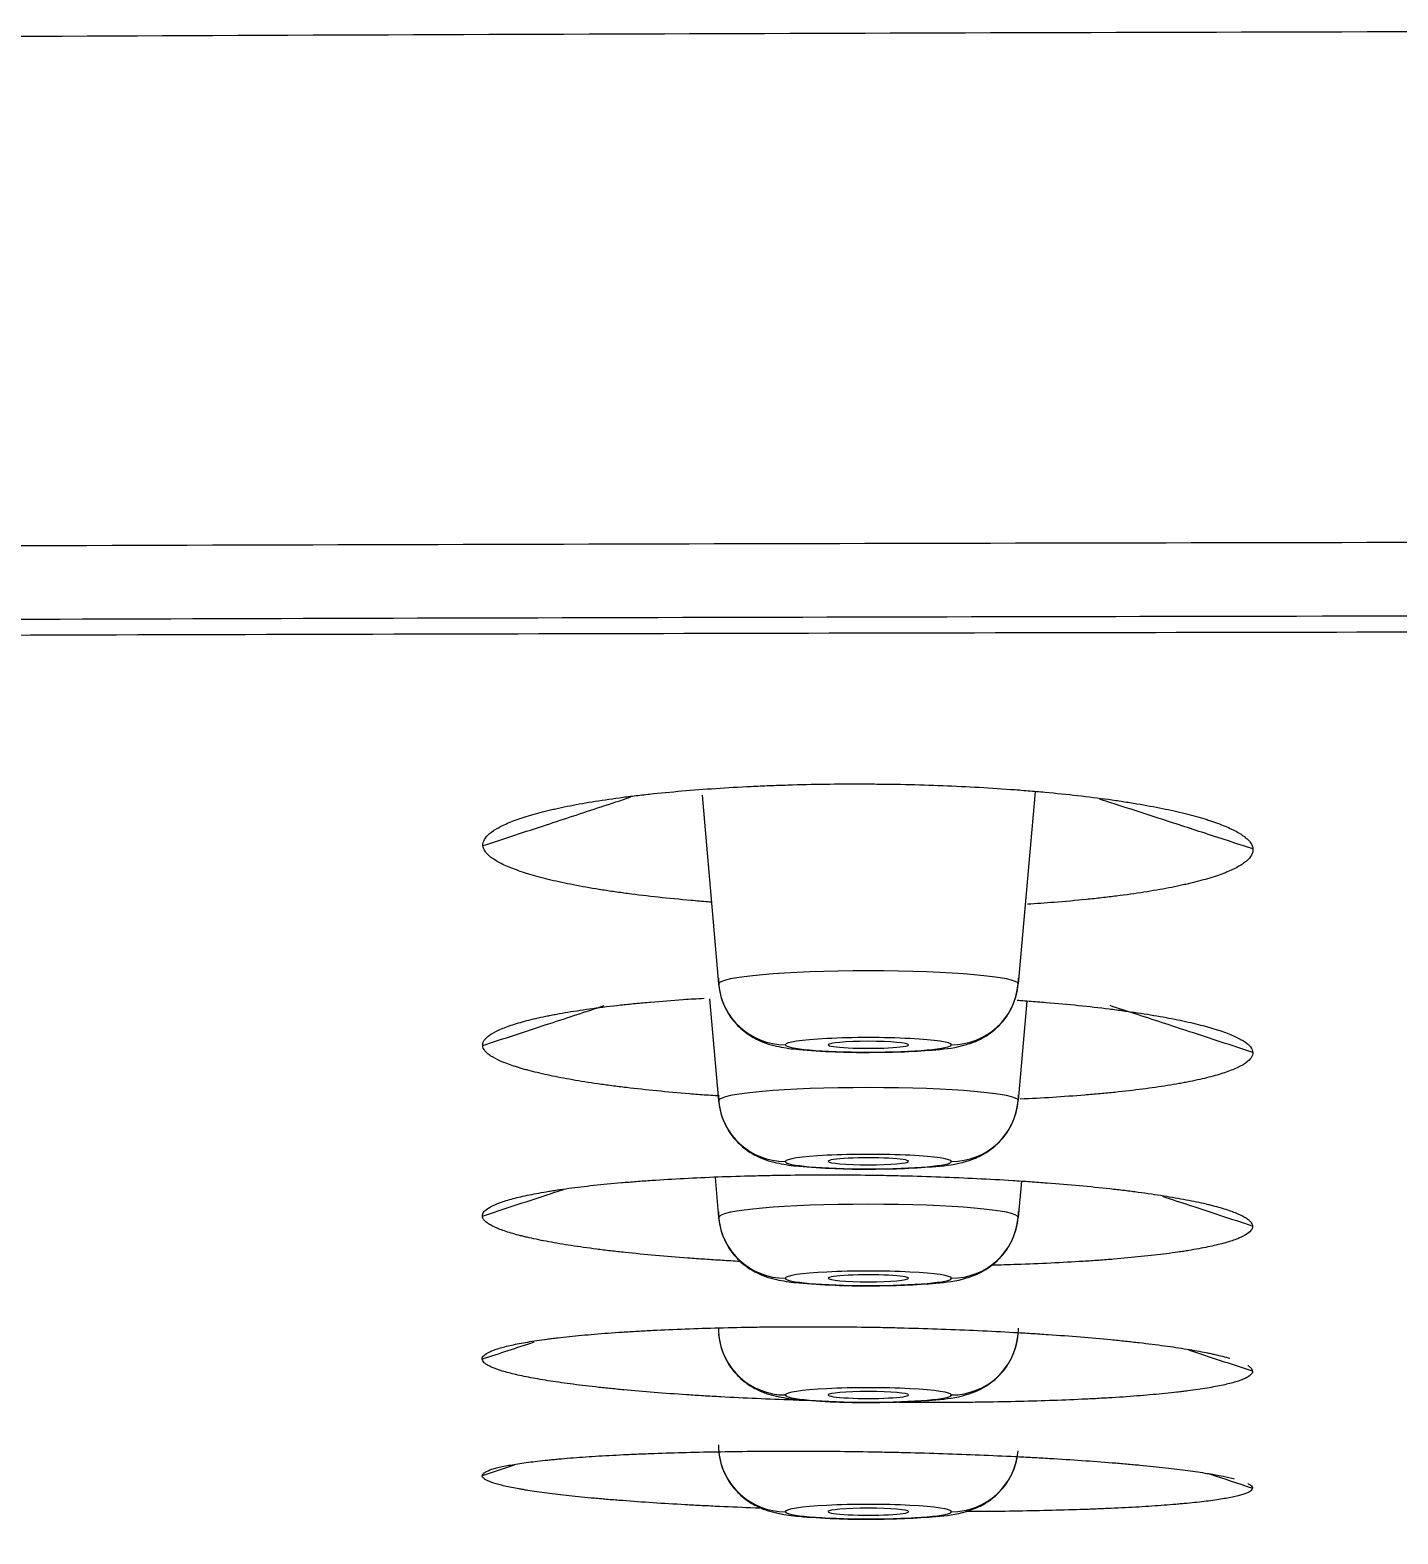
# Model space of a CAD drawing. Header units: millimetres. Extents: x 2433 to 4809, y -10272 to -6912.
# Drawn here: x 3142.27 to 3162.69, y -8021.01 to -7998.55 of the extents above; entities that cross this region are included whole.
import ezdxf

# ---------------------------------------------------------------- set-up
doc = ezdxf.new("R2010")
doc.units = ezdxf.units.MM
doc.layers.add('DIM', color=3, linetype='Continuous', lineweight=13)
doc.styles.add('ARIAL', font='arial.ttf')
doc.dimstyles.get("Standard").update_dxf_attribs({"dimtxt": 15, "dimasz": 15, "dimexe": 0.18, "dimexo": 0.0625, "dimgap": 4, "dimtad": 0, "dimtih": 1, "dimtoh": 1, "dimdec": 1, "dimdsep": 46, "dimtxsty": 'ARIAL', "dimcen": 0, "dimclrd": 3, "dimclre": 3, "dimclrt": 3, "dimadec": 0, "dimazin": 0, "dimtfac": 1, "dimtdec": 1, "dimtofl": 0, "dimtmove": 0, "dimatfit": 3, "dimfxl": 1, "dimtolj": 1, "dimtzin": 0, "dimarcsym": 0})

# ---------------------------------------------------------------- blocks, each defined once
blk = doc.blocks.new('*D39')
at = {"layer": 'Defpoints', "color": 0, "transparency": 16777216}
for p in [(3049.874, -8014.142), (3319.8, -8014.414), (3319.8, -8083.189)]:
    blk.add_point(p, dxfattribs=at)
at = {"layer": 'DIM', "color": 3, "lineweight": -2, "transparency": 16777216}
for p, q in [((3049.874, -8014.204), (3049.874, -8083.369)), ((3319.8, -8014.476), (3319.8, -8083.369)), ((3067.874, -8083.189), (3233.417, -8083.189)), ((3301.8, -8083.189), (3283.432, -8083.189))]:
    blk.add_line(p, q, dxfattribs=at)
at = {"layer": 'DIM', "color": 3, "transparency": 16777216}
for points in [[(3067.874, -8080.189), (3067.874, -8086.189), (3049.874, -8083.189)], [(3301.8, -8080.189), (3301.8, -8086.189), (3319.8, -8083.189)]]:
    blk.add_solid(points, dxfattribs=at)
at = {"layer": 'DIM', "color": 3, "transparency": 16777216, "insert": (3258.425, -8083.189), "char_height": 18, "attachment_point": 5, "style": 'ARIAL'}
blk.add_mtext('\\A1;270', dxfattribs=at)

msp = doc.modelspace()

# ---------------------------------------------------------------- linework, layer by layer
at = {"linetype": 'Continuous', "lineweight": 18}
for p, q in [((3152.303, -8009.975), (3152.551, -8012.797)), ((3157.276, -8009.927), (3157.024, -8012.797)), ((3152.417, -8013.017), (3152.551, -8014.54)), ((3157.154, -8013.053), (3157.024, -8014.54)), ((3152.499, -8015.689), (3152.551, -8016.283)), ((3157.071, -8015.741), (3157.024, -8016.283))]:
    msp.add_line(p, q, dxfattribs=at)
at = {"linetype": 'Continuous', "lineweight": 13}
for centre, major_axis, ratio, start_param, end_param in [((3154.787, -8012.797), (-2.236, 0), 0.087156, 3.141593, 6.283185), ((3153.547, -8012.71), (1, 0), 0.996195, 3.228859, 4.712389), ((3156.028, -8012.71), (-1, 0), 0.996195, 1.570796, 3.054326), ((3154.787, -8013.706), (1.24, 0), 0.087156, 0, 3.141593), ((3154.787, -8013.706), (1.24, 0), 0.087156, 3.141593, 6.283185), ((3154.787, -8014.54), (-2.236, 0), 0.087156, 3.141593, 6.283185), ((3153.547, -8014.453), (1, 0), 0.996195, 3.228859, 4.712389), ((3156.028, -8014.453), (-1, 0), 0.996195, 1.570796, 3.054326), ((3154.787, -8015.45), (1.24, 0), 0.087156, 0, 3.141593), ((3154.787, -8015.45), (1.24, 0), 0.087156, 3.141593, 6.283185), ((3154.787, -8016.283), (-2.236, 0), 0.087156, 3.141593, 6.283185), ((3153.547, -8016.196), (1, 0), 0.996195, 3.228859, 4.712389), ((3156.028, -8016.196), (-1, 0), 0.996195, 1.570796, 3.054326), ((3154.787, -8017.193), (1.24, 0), 0.087156, 0, 3.141593), ((3154.787, -8017.193), (1.24, 0), 0.087156, 3.141593, 6.283185), ((3153.547, -8017.94), (1, 0), 0.996195, 3.228859, 4.712389), ((3156.028, -8017.94), (-1, 0), 0.996195, 1.570796, 3.054326), ((3154.787, -8018.936), (1.24, 0), 0.087156, 0, 3.141593), ((3154.787, -8018.936), (1.24, 0), 0.087156, 3.141593, 6.283185), ((3153.547, -8019.683), (1, 0), 0.996195, 3.228859, 4.712389), ((3156.028, -8019.683), (-1, 0), 0.996195, 1.570796, 3.054326), ((3154.787, -8020.679), (1.24, 0), 0.087156, 0, 3.141593), ((3154.787, -8020.679), (1.24, 0), 0.087156, 3.141593, 6.283185)]:
    msp.add_ellipse(centre, major_axis=major_axis, ratio=ratio, start_param=start_param, end_param=end_param, dxfattribs=at)
at = {"linetype": 'Continuous', "lineweight": 18}
for centre, major_axis, start_param, end_param in [((3154.787, -8013.706), (-0.6, 0), 3.141593, 6.283185), ((3154.787, -8013.706), (-0.6, 0), 0, 3.141593), ((3154.787, -8015.446), (0.6, 0), 0, 3.141593), ((3154.787, -8015.446), (0.6, 0), 3.141593, 6.283185), ((3154.787, -8017.193), (0.6, 0), 0, 3.141593), ((3154.787, -8017.193), (0.6, 0), 3.141593, 6.283185), ((3154.787, -8018.936), (-0.6, 0), 3.141593, 6.283185), ((3154.787, -8018.936), (-0.6, 0), 0, 3.141593), ((3154.787, -8020.679), (-0.6, 0), 3.141593, 6.283185), ((3154.787, -8020.679), (-0.6, 0), 0, 3.141593)]:
    msp.add_ellipse(centre, major_axis=major_axis, ratio=0.087156, start_param=start_param, end_param=end_param, dxfattribs=at)
at = {"linetype": 'Continuous', "lineweight": 13}
for points, knots in [([(3280.579, -7999.008), (3279.583, -7998.993), (3278.587, -7998.984), (3276.593, -7998.966), (3275.597, -7998.957), (3272.607, -7998.93), (3270.613, -7998.912), (3264.63, -7998.862), (3260.64, -7998.831), (3248.666, -7998.746), (3240.679, -7998.698), (3224.7, -7998.623), (3216.707, -7998.595), (3200.716, -7998.558), (3192.717, -7998.549), (3176.724, -7998.55), (3168.729, -7998.561), (3152.74, -7998.601), (3144.745, -7998.631), (3128.766, -7998.71), (3120.781, -7998.759), (3108.812, -7998.847), (3104.823, -7998.879), (3098.843, -7998.93), (3096.849, -7998.947), (3093.86, -7998.975), (3092.863, -7998.984), (3090.871, -7999.003), (3089.874, -7999.012), (3088.878, -7999.027)], [0, 0, 0, 0, 0.015625, 0.015625, 0.03125, 0.03125, 0.0625, 0.0625, 0.125, 0.125, 0.25, 0.25, 0.375, 0.375, 0.5, 0.5, 0.625, 0.625, 0.75, 0.75, 0.875, 0.875, 0.9375, 0.9375, 0.96875, 0.96875, 0.984375, 0.984375, 1, 1, 1, 1]), ([(3088.856, -8006.517), (3090.849, -8006.505), (3092.842, -8006.49), (3096.829, -8006.464), (3098.823, -8006.452), (3104.806, -8006.415), (3108.796, -8006.392), (3120.771, -8006.33), (3128.759, -8006.295), (3144.741, -8006.238), (3152.735, -8006.217), (3168.729, -8006.188), (3176.729, -8006.181), (3192.726, -8006.179), (3200.723, -8006.185), (3216.716, -8006.211), (3224.713, -8006.23), (3240.698, -8006.283), (3248.686, -8006.317), (3260.659, -8006.377), (3264.65, -8006.399), (3270.633, -8006.434), (3272.627, -8006.446), (3276.614, -8006.472), (3278.608, -8006.486), (3280.601, -8006.498)], [0, 0, 0, 0, 0.03125, 0.03125, 0.0625, 0.0625, 0.125, 0.125, 0.25, 0.25, 0.375, 0.375, 0.5, 0.5, 0.625, 0.625, 0.75, 0.75, 0.875, 0.875, 0.9375, 0.9375, 0.96875, 0.96875, 1, 1, 1, 1]), ([(3280.526, -8007.606), (3280.519, -8007.606), (3280.499, -8007.605), (3280.457, -8007.605), (3280.395, -8007.605), (3280.312, -8007.604), (3280.209, -8007.603), (3280.085, -8007.602), (3279.941, -8007.601), (3279.776, -8007.6), (3279.59, -8007.599), (3279.384, -8007.598), (3279.157, -8007.596), (3278.909, -8007.594), (3278.641, -8007.593), (3278.353, -8007.591), (3278.044, -8007.589), (3277.714, -8007.587), (3277.364, -8007.584), (3276.993, -8007.582), (3276.601, -8007.579), (3276.189, -8007.577), (3275.756, -8007.574), (3275.303, -8007.571), (3274.829, -8007.568), (3274.335, -8007.565), (3273.82, -8007.561), (3273.284, -8007.558), (3272.727, -8007.555), (3272.151, -8007.551), (3271.553, -8007.547), (3270.935, -8007.543), (3270.296, -8007.54), (3269.637, -8007.536), (3268.957, -8007.531), (3268.256, -8007.527), (3267.535, -8007.523), (3266.793, -8007.519), (3266.03, -8007.514), (3265.247, -8007.51), (3264.443, -8007.505), (3263.619, -8007.501), (3262.774, -8007.496), (3261.908, -8007.491), (3261.022, -8007.486), (3260.115, -8007.481), (3259.187, -8007.476), (3258.239, -8007.471), (3257.27, -8007.466), (3256.28, -8007.461), (3255.27, -8007.456), (3254.239, -8007.451), (3252.039, -8007.44), (3248.746, -8007.425), (3244.434, -8007.406), (3240.329, -8007.389), (3236.431, -8007.375), (3230.323, -8007.353), (3221.659, -8007.327), (3210.09, -8007.302), (3197.687, -8007.286), (3184.666, -8007.281), (3171.625, -8007.289), (3159.16, -8007.308), (3147.654, -8007.335), (3139.153, -8007.362), (3133.041, -8007.385), (3128.698, -8007.402), (3123.462, -8007.425), (3119.206, -8007.445), (3116.239, -8007.46), (3114.87, -8007.467), (3113.536, -8007.474), (3112.237, -8007.481), (3110.973, -8007.488), (3109.745, -8007.494), (3108.552, -8007.501), (3107.394, -8007.507), (3106.272, -8007.514), (3105.185, -8007.52), (3104.133, -8007.526), (3103.117, -8007.533), (3102.135, -8007.538), (3101.189, -8007.544), (3100.278, -8007.55), (3099.403, -8007.555), (3098.562, -8007.561), (3097.757, -8007.566), (3096.987, -8007.571), (3096.252, -8007.575), (3095.553, -8007.58), (3094.888, -8007.584), (3094.259, -8007.588), (3093.665, -8007.592), (3093.106, -8007.596), (3092.583, -8007.6), (3092.094, -8007.603), (3091.641, -8007.606), (3091.223, -8007.609), (3090.84, -8007.611), (3090.492, -8007.614), (3090.179, -8007.616), (3089.902, -8007.618), (3089.66, -8007.62), (3089.453, -8007.621), (3089.281, -8007.622), (3089.144, -8007.623), (3089.042, -8007.624), (3088.976, -8007.625), (3088.943, -8007.625), (3088.933, -8007.625)], [0, 0, 0, 0, 0.00011, 0.000328, 0.000653, 0.001086, 0.001627, 0.002275, 0.003031, 0.003894, 0.004865, 0.005944, 0.007131, 0.008425, 0.009827, 0.011336, 0.012953, 0.014678, 0.01651, 0.01845, 0.020497, 0.022652, 0.024915, 0.027286, 0.029764, 0.03235, 0.035043, 0.037844, 0.040753, 0.043769, 0.046893, 0.050125, 0.053464, 0.056911, 0.060465, 0.064127, 0.067897, 0.071775, 0.07576, 0.079853, 0.084053, 0.088361, 0.092777, 0.0973, 0.101931, 0.10667, 0.111516, 0.11647, 0.121531, 0.126701, 0.131977, 0.137362, 0.142854, 0.166443, 0.188951, 0.210378, 0.230724, 0.249989, 0.305985, 0.366316, 0.430982, 0.499982, 0.569953, 0.634944, 0.694953, 0.74998, 0.767983, 0.79065, 0.817983, 0.849981, 0.857318, 0.86447, 0.871439, 0.878224, 0.884825, 0.891243, 0.897476, 0.903525, 0.909391, 0.915072, 0.92057, 0.925883, 0.931013, 0.935959, 0.940721, 0.945299, 0.949693, 0.953903, 0.957929, 0.961772, 0.96543, 0.968905, 0.972196, 0.975302, 0.978225, 0.980964, 0.983519, 0.98589, 0.988078, 0.990081, 0.9919, 0.993536, 0.994988, 0.996256, 0.997339, 0.998239, 0.998955, 0.999487, 0.999836, 1, 1, 1, 1]), ([(3149.032, -8010.731), (3149.348, -8010.627), (3149.935, -8010.434), (3150.672, -8010.191), (3151.092, -8010.053), (3151.241, -8010.004)], [0, 0, 0, 0, 0.428464, 0.798076, 1, 1, 1, 1]), ([(3160.53, -8010.78), (3160.275, -8010.697), (3159.794, -8010.54), (3159.113, -8010.319), (3158.603, -8010.153), (3158.321, -8010.061), (3158.238, -8010.034)], [0, 0, 0, 0, 0.333336, 0.630588, 0.891754, 1, 1, 1, 1]), ([(3149.028, -8013.716), (3149.344, -8013.612), (3149.934, -8013.419), (3150.538, -8013.22), (3150.826, -8013.126), (3150.84, -8013.121)], [0, 0, 0, 0, 0.523981, 0.975374, 1, 1, 1, 1]), ([(3160.527, -8013.819), (3160.213, -8013.716), (3159.627, -8013.524), (3158.917, -8013.291), (3158.522, -8013.162), (3158.397, -8013.121)], [0, 0, 0, 0, 0.442766, 0.824247, 1, 1, 1, 1]), ([(3149.023, -8016.264), (3149.341, -8016.16), (3149.745, -8016.027), (3150.149, -8015.894), (3150.236, -8015.865)], [0, 0, 0, 0, 0.785334, 1, 1, 1, 1]), ([(3160.524, -8016.415), (3160.21, -8016.311), (3159.763, -8016.164), (3159.317, -8016.017), (3159.185, -8015.974)], [0, 0, 0, 0, 0.704902, 1, 1, 1, 1])]:
    msp.add_open_spline(points, degree=3, knots=knots, dxfattribs=at)
at = {"linetype": 'Continuous', "lineweight": 18}
for points, knots in [([(3089.038, -8007.828), (3089.043, -8007.828), (3089.057, -8007.828), (3089.081, -8007.828), (3089.111, -8007.827), (3089.148, -8007.827), (3089.191, -8007.827), (3089.24, -8007.827), (3089.297, -8007.826), (3089.359, -8007.826), (3089.428, -8007.825), (3089.504, -8007.825), (3089.586, -8007.824), (3089.675, -8007.823), (3089.77, -8007.823), (3089.872, -8007.822), (3089.98, -8007.821), (3090.095, -8007.821), (3090.216, -8007.82), (3090.344, -8007.819), (3090.478, -8007.818), (3090.619, -8007.817), (3090.767, -8007.816), (3090.921, -8007.816), (3091.081, -8007.815), (3091.248, -8007.814), (3091.422, -8007.813), (3091.601, -8007.812), (3091.788, -8007.81), (3091.981, -8007.809), (3092.18, -8007.808), (3092.386, -8007.807), (3092.599, -8007.806), (3092.818, -8007.804), (3093.043, -8007.803), (3093.275, -8007.802), (3093.514, -8007.8), (3093.759, -8007.799), (3094.011, -8007.797), (3094.269, -8007.796), (3094.533, -8007.794), (3094.804, -8007.793), (3095.082, -8007.791), (3095.366, -8007.789), (3095.657, -8007.788), (3095.954, -8007.786), (3096.258, -8007.784), (3096.568, -8007.782), (3096.885, -8007.78), (3097.208, -8007.779), (3097.538, -8007.777), (3097.874, -8007.775), (3098.217, -8007.773), (3098.566, -8007.771), (3098.922, -8007.769), (3099.284, -8007.767), (3099.653, -8007.765), (3100.028, -8007.763), (3100.41, -8007.761), (3100.799, -8007.758), (3101.193, -8007.756), (3101.595, -8007.754), (3102.003, -8007.752), (3102.417, -8007.75), (3102.838, -8007.747), (3103.266, -8007.745), (3103.7, -8007.743), (3104.141, -8007.74), (3104.588, -8007.738), (3105.041, -8007.735), (3105.501, -8007.733), (3105.968, -8007.731), (3106.441, -8007.728), (3106.921, -8007.726), (3107.407, -8007.723), (3107.9, -8007.721), (3108.399, -8007.718), (3108.905, -8007.716), (3109.418, -8007.713), (3109.936, -8007.71), (3110.462, -8007.708), (3110.994, -8007.705), (3111.532, -8007.703), (3112.077, -8007.7), (3112.629, -8007.697), (3113.187, -8007.695), (3113.752, -8007.692), (3114.323, -8007.689), (3114.9, -8007.686), (3115.485, -8007.684), (3116.075, -8007.681), (3116.673, -8007.678), (3117.277, -8007.676), (3117.887, -8007.673), (3118.504, -8007.67), (3119.127, -8007.667), (3119.757, -8007.665), (3120.394, -8007.662), (3121.037, -8007.659), (3121.686, -8007.656), (3122.342, -8007.654), (3123.005, -8007.651), (3123.674, -8007.648), (3124.35, -8007.645), (3125.032, -8007.643), (3125.721, -8007.64), (3126.416, -8007.637), (3127.118, -8007.634), (3127.827, -8007.632), (3128.542, -8007.629), (3129.263, -8007.626), (3129.991, -8007.624), (3130.726, -8007.621), (3131.467, -8007.618), (3132.215, -8007.616), (3132.969, -8007.613), (3133.73, -8007.61), (3134.497, -8007.608), (3135.271, -8007.605), (3136.052, -8007.603), (3139.988, -8007.59), (3146.968, -8007.57), (3156.879, -8007.548), (3166.457, -8007.532), (3175.702, -8007.523), (3185.547, -8007.519), (3196.237, -8007.522), (3208.013, -8007.534), (3220.183, -8007.556), (3231.714, -8007.586), (3242.281, -8007.622), (3250.541, -8007.654), (3257.458, -8007.685), (3262.741, -8007.711), (3266.978, -8007.733), (3270.131, -8007.75), (3272.688, -8007.764), (3274.694, -8007.776), (3276.127, -8007.784), (3276.986, -8007.789), (3277.711, -8007.794), (3278.269, -8007.797), (3278.626, -8007.799), (3278.884, -8007.801), (3279.043, -8007.802), (3279.137, -8007.802), (3279.2, -8007.803), (3279.265, -8007.803), (3279.329, -8007.803), (3279.392, -8007.804), (3279.454, -8007.804), (3279.516, -8007.804), (3279.578, -8007.805), (3279.639, -8007.805), (3279.699, -8007.805), (3279.758, -8007.806), (3279.817, -8007.806), (3279.876, -8007.806), (3279.933, -8007.806), (3279.99, -8007.807), (3280.047, -8007.807), (3280.102, -8007.807), (3280.158, -8007.807), (3280.212, -8007.808), (3280.266, -8007.808), (3280.319, -8007.808), (3280.372, -8007.808), (3280.407, -8007.809), (3280.424, -8007.809)], [0, 0, 0, 0, 0.00009, 0.000214, 0.000373, 0.000565, 0.000792, 0.001052, 0.001347, 0.001676, 0.002038, 0.002435, 0.002866, 0.003331, 0.003831, 0.004364, 0.004931, 0.005533, 0.006168, 0.006838, 0.007542, 0.008279, 0.009051, 0.009857, 0.010697, 0.011572, 0.01248, 0.013422, 0.014398, 0.015409, 0.016453, 0.017532, 0.018645, 0.019791, 0.020972, 0.022187, 0.023436, 0.024719, 0.026036, 0.027387, 0.028773, 0.030192, 0.031646, 0.033133, 0.034655, 0.03621, 0.0378, 0.039424, 0.041082, 0.042774, 0.0445, 0.04626, 0.048054, 0.049882, 0.051745, 0.053641, 0.055572, 0.057536, 0.059535, 0.061568, 0.063634, 0.065735, 0.06787, 0.070039, 0.072242, 0.074479, 0.076751, 0.079056, 0.081395, 0.083769, 0.086176, 0.088618, 0.091093, 0.093603, 0.096147, 0.098725, 0.101337, 0.103983, 0.106663, 0.109377, 0.112125, 0.114907, 0.117724, 0.120574, 0.123459, 0.126377, 0.12933, 0.132317, 0.135337, 0.138392, 0.141481, 0.144604, 0.147761, 0.150952, 0.154177, 0.157437, 0.16073, 0.164057, 0.167419, 0.170814, 0.174244, 0.177708, 0.181205, 0.184737, 0.188303, 0.191903, 0.195537, 0.199205, 0.202907, 0.206644, 0.210414, 0.214218, 0.218057, 0.221929, 0.225836, 0.229776, 0.233751, 0.23776, 0.241803, 0.24588, 0.249991, 0.303491, 0.355239, 0.405237, 0.453486, 0.499984, 0.559382, 0.620846, 0.684379, 0.749981, 0.801489, 0.849982, 0.879494, 0.909989, 0.932861, 0.945993, 0.959494, 0.972996, 0.977496, 0.981997, 0.986498, 0.988888, 0.990758, 0.992108, 0.992938, 0.993249, 0.99359, 0.993928, 0.994262, 0.994594, 0.994922, 0.995247, 0.995568, 0.995886, 0.996201, 0.996513, 0.996822, 0.997127, 0.997429, 0.997728, 0.998023, 0.998315, 0.998604, 0.99889, 0.999172, 0.999451, 0.999727, 1, 1, 1, 1]), ([(3149.032, -8010.731), (3149.03, -8010.7), (3149.037, -8010.67), (3149.07, -8010.61), (3149.122, -8010.55), (3149.21, -8010.491), (3149.289, -8010.448), (3149.318, -8010.433), (3149.379, -8010.405), (3149.412, -8010.39), (3149.516, -8010.349), (3149.594, -8010.321), (3149.765, -8010.268), (3149.858, -8010.242), (3149.986, -8010.21), (3150.012, -8010.204), (3150.065, -8010.191), (3150.092, -8010.185), (3150.175, -8010.167), (3150.232, -8010.155), (3150.407, -8010.119), (3150.53, -8010.097), (3150.791, -8010.054), (3150.928, -8010.034), (3151.143, -8010.005), (3151.216, -8009.996), (3151.329, -8009.982), (3151.367, -8009.978), (3151.443, -8009.969), (3151.482, -8009.965), (3151.678, -8009.943), (3151.839, -8009.928), (3152.168, -8009.9), (3152.336, -8009.887), (3152.681, -8009.864), (3152.857, -8009.854), (3153.082, -8009.843), (3153.127, -8009.841), (3153.218, -8009.837), (3153.264, -8009.835), (3153.401, -8009.83), (3153.493, -8009.827), (3153.769, -8009.818), (3153.954, -8009.814), (3154.326, -8009.809), (3154.513, -8009.808), (3154.795, -8009.809), (3154.889, -8009.81), (3155.031, -8009.811), (3155.079, -8009.812), (3155.173, -8009.813), (3155.221, -8009.814), (3155.457, -8009.819), (3155.644, -8009.824), (3156.013, -8009.838), (3156.195, -8009.846), (3156.555, -8009.866), (3156.734, -8009.877), (3156.954, -8009.893), (3156.998, -8009.896), (3157.085, -8009.903), (3157.215, -8009.913), (3157.342, -8009.924), (3157.593, -8009.947), (3157.755, -8009.964), (3158.069, -8010), (3158.222, -8010.019), (3158.443, -8010.049), (3158.515, -8010.06), (3158.622, -8010.076), (3158.657, -8010.082), (3158.726, -8010.093), (3158.761, -8010.098), (3158.93, -8010.127), (3159.057, -8010.15), (3159.297, -8010.199), (3159.41, -8010.225), (3159.622, -8010.277), (3159.72, -8010.304), (3159.834, -8010.339), (3159.856, -8010.346), (3159.9, -8010.361), (3159.963, -8010.382), (3160.022, -8010.403), (3160.133, -8010.447), (3160.264, -8010.505), (3160.361, -8010.565), (3160.421, -8010.611), (3160.439, -8010.626), (3160.47, -8010.657), (3160.483, -8010.672), (3160.515, -8010.718), (3160.527, -8010.749), (3160.53, -8010.78)], [0, 0, 0, 0, 0.03125, 0.03125, 0.0625, 0.09375, 0.09375, 0.109375, 0.109375, 0.125, 0.125, 0.15625, 0.15625, 0.1875, 0.1875, 0.195312, 0.195312, 0.203125, 0.203125, 0.21875, 0.21875, 0.25, 0.25, 0.28125, 0.28125, 0.296875, 0.296875, 0.304687, 0.304687, 0.3125, 0.3125, 0.34375, 0.34375, 0.375, 0.375, 0.40625, 0.40625, 0.414062, 0.414062, 0.421875, 0.421875, 0.4375, 0.4375, 0.46875, 0.46875, 0.5, 0.5, 0.515625, 0.515625, 0.523438, 0.523438, 0.53125, 0.53125, 0.5625, 0.5625, 0.59375, 0.59375, 0.625, 0.625, 0.632813, 0.632813, 0.640625, 0.65625, 0.65625, 0.6875, 0.6875, 0.71875, 0.71875, 0.734375, 0.734375, 0.742188, 0.742188, 0.75, 0.75, 0.78125, 0.78125, 0.8125, 0.8125, 0.84375, 0.84375, 0.851563, 0.851563, 0.859375, 0.875, 0.875, 0.90625, 0.9375, 0.9375, 0.953125, 0.953125, 0.96875, 0.96875, 1, 1, 1, 1]), ([(3152.434, -8011.575), (3152.42, -8011.573), (3152.319, -8011.566), (3152.221, -8011.557), (3151.97, -8011.535), (3151.808, -8011.519), (3151.493, -8011.485), (3151.34, -8011.467), (3151.119, -8011.438), (3151.047, -8011.428), (3150.94, -8011.412), (3150.905, -8011.407), (3150.835, -8011.396), (3150.801, -8011.391), (3150.632, -8011.364), (3150.505, -8011.341), (3150.265, -8011.294), (3150.152, -8011.27), (3149.941, -8011.219), (3149.842, -8011.193), (3149.728, -8011.16), (3149.706, -8011.153), (3149.662, -8011.139), (3149.599, -8011.119), (3149.54, -8011.098), (3149.429, -8011.056), (3149.363, -8011.028), (3149.249, -8010.971), (3149.2, -8010.941), (3149.151, -8010.904), (3149.141, -8010.897), (3149.123, -8010.882), (3149.115, -8010.874), (3149.092, -8010.852), (3149.079, -8010.837), (3149.047, -8010.791), (3149.035, -8010.761), (3149.032, -8010.731)], [0, 0, 0, 0, 0.007166, 0.050332, 0.050332, 0.136666, 0.136666, 0.222999, 0.222999, 0.266166, 0.266166, 0.287749, 0.287749, 0.309333, 0.309333, 0.395666, 0.395666, 0.481999, 0.481999, 0.568333, 0.568333, 0.589916, 0.589916, 0.6115, 0.654666, 0.654666, 0.741, 0.741, 0.827333, 0.827333, 0.848917, 0.848917, 0.8705, 0.8705, 0.913667, 0.913667, 1, 1, 1, 1]), ([(3160.53, -8010.78), (3160.532, -8010.811), (3160.525, -8010.842), (3160.493, -8010.902), (3160.467, -8010.932), (3160.415, -8010.976), (3160.396, -8010.991), (3160.352, -8011.02), (3160.328, -8011.035), (3160.249, -8011.078), (3160.188, -8011.107), (3160.049, -8011.162), (3159.971, -8011.189), (3159.8, -8011.241), (3159.706, -8011.266), (3159.578, -8011.297), (3159.552, -8011.303), (3159.499, -8011.315), (3159.472, -8011.321), (3159.389, -8011.339), (3159.332, -8011.351), (3159.157, -8011.384), (3159.033, -8011.406), (3158.772, -8011.447), (3158.635, -8011.466), (3158.42, -8011.493), (3158.347, -8011.502), (3158.234, -8011.515), (3158.196, -8011.519), (3158.119, -8011.527), (3158.08, -8011.531), (3157.884, -8011.551), (3157.724, -8011.565), (3157.429, -8011.589), (3157.296, -8011.598), (3157.161, -8011.607)], [0, 0, 0, 0, 0.0848, 0.0848, 0.169599, 0.169599, 0.211999, 0.211999, 0.254399, 0.254399, 0.339199, 0.339199, 0.423998, 0.423998, 0.508798, 0.508798, 0.529998, 0.529998, 0.551198, 0.551198, 0.593598, 0.593598, 0.678397, 0.678397, 0.763197, 0.763197, 0.805597, 0.805597, 0.826797, 0.826797, 0.847997, 0.847997, 0.932796, 0.932796, 1, 1, 1, 1]), ([(3152.547, -8012.71), (3152.549, -8012.848), (3152.593, -8013.072), (3152.757, -8013.347), (3152.944, -8013.525), (3153.132, -8013.636), (3153.305, -8013.7), (3153.501, -8013.747), (3153.781, -8013.784), (3154.238, -8013.811), (3154.64, -8013.821), (3154.817, -8013.818), (3154.826, -8013.818)], [0, 0, 0, 0, 0.122527, 0.215408, 0.294634, 0.364592, 0.427727, 0.496738, 0.634659, 0.831916, 0.991471, 1, 1, 1, 1]), ([(3154.826, -8013.818), (3155.004, -8013.818), (3155.349, -8013.812), (3155.853, -8013.777), (3156.143, -8013.745), (3156.49, -8013.621), (3156.752, -8013.432), (3156.952, -8013.143), (3157.021, -8012.887), (3157.028, -8012.739), (3157.028, -8012.71)], [0, 0, 0, 0, 0.162675, 0.337768, 0.550867, 0.638384, 0.752048, 0.857541, 0.972916, 1, 1, 1, 1]), ([(3149.028, -8013.716), (3149.026, -8013.69), (3149.034, -8013.664), (3149.069, -8013.613), (3149.095, -8013.587), (3149.166, -8013.537), (3149.211, -8013.512), (3149.319, -8013.462), (3149.381, -8013.438), (3149.521, -8013.39), (3149.6, -8013.367), (3149.772, -8013.322), (3149.867, -8013.3), (3149.995, -8013.274), (3150.021, -8013.268), (3150.075, -8013.258), (3150.102, -8013.253), (3150.185, -8013.237), (3150.243, -8013.227), (3150.419, -8013.198), (3150.543, -8013.179), (3150.805, -8013.143), (3150.942, -8013.127), (3151.158, -8013.103), (3151.232, -8013.095), (3151.345, -8013.084), (3151.383, -8013.081), (3151.46, -8013.074), (3151.499, -8013.07), (3151.695, -8013.053), (3151.856, -8013.04), (3152.123, -8013.022), (3152.228, -8013.016), (3152.333, -8013.009)], [0, 0, 0, 0, 0.08604, 0.08604, 0.17208, 0.17208, 0.25812, 0.25812, 0.34416, 0.34416, 0.4302, 0.4302, 0.51624, 0.51624, 0.53775, 0.53775, 0.55926, 0.55926, 0.60228, 0.60228, 0.68832, 0.68832, 0.77436, 0.77436, 0.81738, 0.81738, 0.83889, 0.83889, 0.8604, 0.8604, 0.94644, 0.94644, 1, 1, 1, 1]), ([(3157.009, -8013.039), (3157.025, -8013.04), (3157.041, -8013.041), (3157.101, -8013.045), (3157.23, -8013.055), (3157.357, -8013.065), (3157.607, -8013.086), (3157.769, -8013.101), (3158.083, -8013.133), (3158.235, -8013.15), (3158.455, -8013.178), (3158.527, -8013.187), (3158.634, -8013.202), (3158.669, -8013.207), (3158.738, -8013.217), (3158.772, -8013.222), (3158.94, -8013.247), (3159.067, -8013.268), (3159.307, -8013.312), (3159.419, -8013.334), (3159.629, -8013.38), (3159.727, -8013.404), (3159.841, -8013.435), (3159.863, -8013.441), (3159.906, -8013.453), (3159.969, -8013.472), (3160.028, -8013.491), (3160.138, -8013.529), (3160.268, -8013.58), (3160.363, -8013.632), (3160.422, -8013.672), (3160.44, -8013.685), (3160.47, -8013.712), (3160.483, -8013.725), (3160.514, -8013.765), (3160.525, -8013.792), (3160.527, -8013.819)], [0, 0, 0, 0, 0.007811, 0.007811, 0.028921, 0.071142, 0.071142, 0.155584, 0.155584, 0.240025, 0.240025, 0.282246, 0.282246, 0.303357, 0.303357, 0.324467, 0.324467, 0.408909, 0.408909, 0.49335, 0.49335, 0.577792, 0.577792, 0.598902, 0.598902, 0.620013, 0.662234, 0.662234, 0.746675, 0.831117, 0.831117, 0.873338, 0.873338, 0.915558, 0.915558, 1, 1, 1, 1]), ([(3152.551, -8014.471), (3152.533, -8014.47), (3152.515, -8014.468), (3152.454, -8014.464), (3152.325, -8014.455), (3152.198, -8014.445), (3151.948, -8014.425), (3151.786, -8014.41), (3151.472, -8014.379), (3151.32, -8014.363), (3151.1, -8014.336), (3151.027, -8014.327), (3150.921, -8014.313), (3150.886, -8014.308), (3150.817, -8014.299), (3150.782, -8014.294), (3150.614, -8014.27), (3150.487, -8014.25), (3150.248, -8014.208), (3150.136, -8014.186), (3149.926, -8014.142), (3149.828, -8014.119), (3149.714, -8014.089), (3149.692, -8014.083), (3149.649, -8014.072), (3149.586, -8014.054), (3149.527, -8014.035), (3149.417, -8013.999), (3149.352, -8013.974), (3149.239, -8013.924), (3149.191, -8013.899), (3149.142, -8013.867), (3149.133, -8013.86), (3149.116, -8013.847), (3149.107, -8013.841), (3149.085, -8013.821), (3149.072, -8013.808), (3149.041, -8013.769), (3149.029, -8013.743), (3149.028, -8013.716)], [0, 0, 0, 0, 0.008523, 0.008523, 0.029618, 0.071808, 0.071808, 0.156189, 0.156189, 0.24057, 0.24057, 0.282761, 0.282761, 0.303856, 0.303856, 0.324952, 0.324952, 0.409333, 0.409333, 0.493714, 0.493714, 0.578095, 0.578095, 0.59919, 0.59919, 0.620285, 0.662476, 0.662476, 0.746857, 0.746857, 0.831238, 0.831238, 0.852333, 0.852333, 0.873428, 0.873428, 0.915619, 0.915619, 1, 1, 1, 1]), ([(3160.527, -8013.819), (3160.529, -8013.845), (3160.521, -8013.872), (3160.487, -8013.924), (3160.46, -8013.949), (3160.407, -8013.988), (3160.387, -8014), (3160.354, -8014.019), (3160.342, -8014.025), (3160.318, -8014.038), (3160.305, -8014.044), (3160.238, -8014.075), (3160.176, -8014.099), (3160.035, -8014.146), (3159.957, -8014.168), (3159.784, -8014.212), (3159.69, -8014.234), (3159.561, -8014.26), (3159.535, -8014.265), (3159.481, -8014.275), (3159.454, -8014.28), (3159.371, -8014.295), (3159.313, -8014.305), (3159.137, -8014.333), (3159.013, -8014.351), (3158.751, -8014.385), (3158.613, -8014.401), (3158.397, -8014.423), (3158.323, -8014.43), (3158.21, -8014.44), (3158.172, -8014.444), (3158.095, -8014.451), (3158.056, -8014.454), (3157.86, -8014.47), (3157.699, -8014.481), (3157.378, -8014.502), (3157.218, -8014.51), (3157.054, -8014.518)], [0, 0, 0, 0, 0.083686, 0.083686, 0.167371, 0.167371, 0.209214, 0.209214, 0.230135, 0.230135, 0.251057, 0.251057, 0.334742, 0.334742, 0.418428, 0.418428, 0.502113, 0.502113, 0.523034, 0.523034, 0.543956, 0.543956, 0.585799, 0.585799, 0.669484, 0.669484, 0.75317, 0.75317, 0.795012, 0.795012, 0.815934, 0.815934, 0.836855, 0.836855, 0.920541, 0.920541, 1, 1, 1, 1]), ([(3152.547, -8014.453), (3152.549, -8014.591), (3152.593, -8014.815), (3152.757, -8015.091), (3152.944, -8015.268), (3153.132, -8015.379), (3153.305, -8015.443), (3153.501, -8015.49), (3153.781, -8015.527), (3154.238, -8015.554), (3154.64, -8015.565), (3154.817, -8015.561), (3154.826, -8015.561)], [0, 0, 0, 0, 0.122527, 0.215408, 0.294634, 0.364592, 0.427727, 0.496738, 0.634659, 0.831916, 0.991471, 1, 1, 1, 1]), ([(3154.826, -8015.561), (3155.004, -8015.561), (3155.349, -8015.555), (3155.853, -8015.52), (3156.143, -8015.488), (3156.49, -8015.364), (3156.752, -8015.176), (3156.952, -8014.886), (3157.021, -8014.63), (3157.028, -8014.482), (3157.028, -8014.453)], [0, 0, 0, 0, 0.162675, 0.337768, 0.550867, 0.638384, 0.752048, 0.857541, 0.972916, 1, 1, 1, 1]), ([(3149.023, -8016.264), (3149.022, -8016.242), (3149.031, -8016.22), (3149.067, -8016.176), (3149.094, -8016.155), (3149.149, -8016.123), (3149.169, -8016.113), (3149.215, -8016.092), (3149.24, -8016.081), (3149.322, -8016.05), (3149.385, -8016.03), (3149.527, -8015.991), (3149.606, -8015.972), (3149.78, -8015.935), (3149.875, -8015.917), (3150.004, -8015.895), (3150.03, -8015.891), (3150.084, -8015.882), (3150.112, -8015.878), (3150.195, -8015.865), (3150.253, -8015.857), (3150.43, -8015.833), (3150.555, -8015.818), (3150.817, -8015.79), (3150.955, -8015.777), (3151.172, -8015.758), (3151.246, -8015.752), (3151.36, -8015.743), (3151.398, -8015.74), (3151.475, -8015.735), (3151.514, -8015.732), (3151.711, -8015.719), (3151.872, -8015.709), (3152.202, -8015.692), (3152.371, -8015.684), (3152.717, -8015.671), (3152.894, -8015.666), (3153.119, -8015.66), (3153.165, -8015.659), (3153.256, -8015.657), (3153.302, -8015.656), (3153.439, -8015.653), (3153.531, -8015.652), (3153.807, -8015.649), (3153.992, -8015.647), (3154.364, -8015.647), (3154.551, -8015.649), (3154.833, -8015.652), (3154.927, -8015.653), (3155.068, -8015.656), (3155.116, -8015.657), (3155.21, -8015.659), (3155.258, -8015.66), (3155.493, -8015.666), (3155.679, -8015.671), (3156.047, -8015.685), (3156.229, -8015.693), (3156.589, -8015.711), (3156.766, -8015.72), (3156.986, -8015.734), (3157.029, -8015.737), (3157.116, -8015.743), (3157.246, -8015.751), (3157.372, -8015.761), (3157.622, -8015.78), (3157.783, -8015.793), (3158.096, -8015.822), (3158.248, -8015.838), (3158.468, -8015.862), (3158.54, -8015.87), (3158.646, -8015.883), (3158.681, -8015.888), (3158.75, -8015.896), (3158.784, -8015.901), (3158.951, -8015.923), (3159.078, -8015.942), (3159.316, -8015.98), (3159.428, -8015.999), (3159.637, -8016.039), (3159.735, -8016.06), (3159.848, -8016.087), (3159.87, -8016.092), (3159.912, -8016.103), (3159.975, -8016.119), (3160.033, -8016.135), (3160.142, -8016.168), (3160.207, -8016.19), (3160.318, -8016.234), (3160.366, -8016.256), (3160.423, -8016.29), (3160.44, -8016.302), (3160.47, -8016.324), (3160.482, -8016.336), (3160.512, -8016.37), (3160.523, -8016.392), (3160.524, -8016.415)], [0, 0, 0, 0, 0.03125, 0.03125, 0.0625, 0.0625, 0.078125, 0.078125, 0.09375, 0.09375, 0.125, 0.125, 0.15625, 0.15625, 0.1875, 0.1875, 0.195313, 0.195313, 0.203125, 0.203125, 0.21875, 0.21875, 0.25, 0.25, 0.28125, 0.28125, 0.296875, 0.296875, 0.304687, 0.304687, 0.3125, 0.3125, 0.34375, 0.34375, 0.375, 0.375, 0.40625, 0.40625, 0.414062, 0.414062, 0.421875, 0.421875, 0.4375, 0.4375, 0.46875, 0.46875, 0.5, 0.5, 0.515625, 0.515625, 0.523437, 0.523437, 0.53125, 0.53125, 0.5625, 0.5625, 0.59375, 0.59375, 0.625, 0.625, 0.632812, 0.632812, 0.640625, 0.65625, 0.65625, 0.6875, 0.6875, 0.71875, 0.71875, 0.734375, 0.734375, 0.742187, 0.742187, 0.75, 0.75, 0.78125, 0.78125, 0.8125, 0.8125, 0.84375, 0.84375, 0.851562, 0.851562, 0.859375, 0.875, 0.875, 0.90625, 0.90625, 0.9375, 0.9375, 0.953125, 0.953125, 0.96875, 0.96875, 1, 1, 1, 1]), ([(3152.865, -8016.942), (3152.778, -8016.937), (3152.692, -8016.932), (3152.562, -8016.924), (3152.518, -8016.922), (3152.432, -8016.916), (3152.302, -8016.907), (3152.176, -8016.898), (3151.926, -8016.88), (3151.765, -8016.867), (3151.452, -8016.838), (3151.3, -8016.824), (3151.08, -8016.8), (3151.008, -8016.792), (3150.902, -8016.78), (3150.867, -8016.775), (3150.798, -8016.767), (3150.764, -8016.763), (3150.596, -8016.741), (3150.47, -8016.723), (3150.232, -8016.687), (3150.12, -8016.668), (3149.911, -8016.629), (3149.813, -8016.609), (3149.701, -8016.583), (3149.679, -8016.578), (3149.636, -8016.568), (3149.573, -8016.552), (3149.515, -8016.537), (3149.406, -8016.505), (3149.342, -8016.484), (3149.23, -8016.441), (3149.182, -8016.419), (3149.134, -8016.391), (3149.125, -8016.386), (3149.108, -8016.375), (3149.1, -8016.369), (3149.078, -8016.353), (3149.065, -8016.342), (3149.035, -8016.308), (3149.024, -8016.286), (3149.023, -8016.264)], [0, 0, 0, 0, 0.039193, 0.039193, 0.05921, 0.05921, 0.079227, 0.11926, 0.11926, 0.199327, 0.199327, 0.279395, 0.279395, 0.319428, 0.319428, 0.339445, 0.339445, 0.359462, 0.359462, 0.439529, 0.439529, 0.519596, 0.519596, 0.599664, 0.599664, 0.619681, 0.619681, 0.639697, 0.679731, 0.679731, 0.759798, 0.759798, 0.839865, 0.839865, 0.859882, 0.859882, 0.879899, 0.879899, 0.919933, 0.919933, 1, 1, 1, 1]), ([(3152.547, -8016.196), (3152.549, -8016.334), (3152.593, -8016.558), (3152.757, -8016.834), (3152.944, -8017.011), (3153.132, -8017.122), (3153.305, -8017.187), (3153.501, -8017.233), (3153.781, -8017.27), (3154.238, -8017.297), (3154.64, -8017.308), (3154.817, -8017.304), (3154.826, -8017.304)], [0, 0, 0, 0, 0.122527, 0.215408, 0.294634, 0.364592, 0.427727, 0.496738, 0.634659, 0.831916, 0.991471, 1, 1, 1, 1]), ([(3154.826, -8017.304), (3155.004, -8017.304), (3155.349, -8017.298), (3155.853, -8017.263), (3156.143, -8017.232), (3156.49, -8017.107), (3156.752, -8016.919), (3156.952, -8016.629), (3157.021, -8016.373), (3157.028, -8016.225), (3157.028, -8016.196)], [0, 0, 0, 0, 0.162675, 0.337768, 0.550867, 0.638384, 0.752048, 0.857541, 0.972916, 1, 1, 1, 1]), ([(3160.524, -8016.415), (3160.525, -8016.437), (3160.517, -8016.46), (3160.481, -8016.503), (3160.454, -8016.525), (3160.4, -8016.557), (3160.379, -8016.567), (3160.345, -8016.583), (3160.333, -8016.588), (3160.309, -8016.599), (3160.296, -8016.604), (3160.227, -8016.63), (3160.165, -8016.65), (3160.023, -8016.688), (3159.944, -8016.707), (3159.77, -8016.744), (3159.674, -8016.761), (3159.545, -8016.782), (3159.518, -8016.787), (3159.464, -8016.795), (3159.437, -8016.799), (3159.353, -8016.811), (3159.296, -8016.819), (3159.118, -8016.842), (3158.994, -8016.856), (3158.731, -8016.884), (3158.593, -8016.896), (3158.376, -8016.914), (3158.302, -8016.92), (3158.188, -8016.928), (3158.15, -8016.93), (3158.073, -8016.936), (3158.034, -8016.938), (3157.837, -8016.951), (3157.676, -8016.959), (3157.345, -8016.975), (3157.176, -8016.982), (3156.88, -8016.992), (3156.755, -8016.996), (3156.628, -8016.999)], [0, 0, 0, 0, 0.078666, 0.078666, 0.157332, 0.157332, 0.196665, 0.196665, 0.216331, 0.216331, 0.235997, 0.235997, 0.314663, 0.314663, 0.393329, 0.393329, 0.471995, 0.471995, 0.491661, 0.491661, 0.511328, 0.511328, 0.550661, 0.550661, 0.629327, 0.629327, 0.707992, 0.707992, 0.747325, 0.747325, 0.766992, 0.766992, 0.786658, 0.786658, 0.865324, 0.865324, 0.94399, 0.94399, 1, 1, 1, 1]), ([(3149.021, -8018.399), (3149.02, -8018.38), (3149.03, -8018.362), (3149.067, -8018.327), (3149.095, -8018.309), (3149.151, -8018.283), (3149.171, -8018.274), (3149.206, -8018.261), (3149.218, -8018.257), (3149.243, -8018.249), (3149.257, -8018.244), (3149.326, -8018.223), (3149.389, -8018.207), (3149.533, -8018.175), (3149.612, -8018.16), (3149.788, -8018.13), (3149.883, -8018.116), (3150.013, -8018.099), (3150.04, -8018.095), (3150.094, -8018.088), (3150.122, -8018.085), (3150.206, -8018.075), (3150.264, -8018.069), (3150.442, -8018.05), (3150.567, -8018.038), (3150.83, -8018.016), (3150.969, -8018.006), (3151.187, -8017.991), (3151.261, -8017.987), (3151.374, -8017.98), (3151.413, -8017.978), (3151.49, -8017.974), (3151.529, -8017.972), (3151.726, -8017.962), (3151.888, -8017.955), (3152.219, -8017.943), (3152.388, -8017.937), (3152.734, -8017.928), (3152.911, -8017.925), (3153.182, -8017.92), (3153.274, -8017.919), (3153.457, -8017.918), (3153.549, -8017.917), (3153.825, -8017.916), (3154.01, -8017.916), (3154.382, -8017.918), (3154.569, -8017.919), (3154.851, -8017.924), (3154.945, -8017.925), (3155.134, -8017.929), (3155.229, -8017.932), (3155.511, -8017.939), (3155.697, -8017.944), (3156.065, -8017.958), (3156.246, -8017.965), (3156.606, -8017.982), (3156.783, -8017.991), (3157.002, -8018.003), (3157.046, -8018.006), (3157.132, -8018.011), (3157.261, -8018.019), (3157.388, -8018.027), (3157.637, -8018.044), (3157.798, -8018.056), (3158.11, -8018.082), (3158.262, -8018.095), (3158.481, -8018.116), (3158.553, -8018.123), (3158.658, -8018.135), (3158.693, -8018.138), (3158.762, -8018.146), (3158.796, -8018.15), (3158.963, -8018.169), (3159.089, -8018.185), (3159.326, -8018.217), (3159.438, -8018.234), (3159.646, -8018.268), (3159.743, -8018.286), (3159.855, -8018.308), (3159.877, -8018.313), (3159.92, -8018.322), (3159.982, -8018.335), (3160.039, -8018.349), (3160.115, -8018.368), (3160.151, -8018.378), (3160.185, -8018.388)], [0, 0, 0, 0, 0.035038, 0.035038, 0.070076, 0.070076, 0.087595, 0.087595, 0.096354, 0.096354, 0.105114, 0.105114, 0.140152, 0.140152, 0.17519, 0.17519, 0.210228, 0.210228, 0.218987, 0.218987, 0.227747, 0.227747, 0.245266, 0.245266, 0.280303, 0.280303, 0.315341, 0.315341, 0.33286, 0.33286, 0.34162, 0.34162, 0.350379, 0.350379, 0.385417, 0.385417, 0.420455, 0.420455, 0.455493, 0.455493, 0.473012, 0.473012, 0.490531, 0.490531, 0.525569, 0.525569, 0.560607, 0.560607, 0.578126, 0.578126, 0.595645, 0.595645, 0.630683, 0.630683, 0.665721, 0.665721, 0.700759, 0.700759, 0.709518, 0.709518, 0.718278, 0.735797, 0.735797, 0.770834, 0.770834, 0.805872, 0.805872, 0.823391, 0.823391, 0.832151, 0.832151, 0.84091, 0.84091, 0.875948, 0.875948, 0.910986, 0.910986, 0.946024, 0.946024, 0.954784, 0.954784, 0.963543, 0.981062, 0.981062, 1, 1, 1, 1]), ([(3152.547, -8017.94), (3152.549, -8018.077), (3152.593, -8018.301), (3152.757, -8018.577), (3152.944, -8018.754), (3153.132, -8018.865), (3153.305, -8018.93), (3153.501, -8018.976), (3153.781, -8019.013), (3154.238, -8019.04), (3154.64, -8019.051), (3154.817, -8019.047), (3154.826, -8019.047)], [0, 0, 0, 0, 0.122527, 0.215408, 0.294634, 0.364592, 0.427727, 0.496738, 0.634659, 0.831916, 0.991471, 1, 1, 1, 1]), ([(3154.826, -8019.047), (3155.004, -8019.047), (3155.349, -8019.041), (3155.853, -8019.006), (3156.143, -8018.975), (3156.49, -8018.85), (3156.752, -8018.662), (3156.952, -8018.372), (3157.021, -8018.116), (3157.028, -8017.968), (3157.028, -8017.94)], [0, 0, 0, 0, 0.162675, 0.337768, 0.550867, 0.638384, 0.752048, 0.857541, 0.972916, 1, 1, 1, 1]), ([(3153.912, -8019.022), (3153.828, -8019.019), (3153.745, -8019.016), (3153.478, -8019.007), (3153.297, -8018.999), (3152.938, -8018.983), (3152.76, -8018.974), (3152.541, -8018.962), (3152.498, -8018.96), (3152.411, -8018.955), (3152.282, -8018.947), (3152.156, -8018.939), (3151.907, -8018.923), (3151.746, -8018.911), (3151.433, -8018.886), (3151.282, -8018.873), (3151.063, -8018.853), (3150.991, -8018.846), (3150.885, -8018.835), (3150.85, -8018.831), (3150.781, -8018.824), (3150.747, -8018.82), (3150.58, -8018.802), (3150.455, -8018.787), (3150.217, -8018.755), (3150.106, -8018.739), (3149.898, -8018.706), (3149.801, -8018.689), (3149.667, -8018.662), (3149.624, -8018.654), (3149.543, -8018.636), (3149.505, -8018.627), (3149.396, -8018.601), (3149.333, -8018.583), (3149.222, -8018.546), (3149.175, -8018.528), (3149.128, -8018.505), (3149.119, -8018.5), (3149.102, -8018.491), (3149.094, -8018.487), (3149.072, -8018.473), (3149.06, -8018.463), (3149.031, -8018.436), (3149.021, -8018.417), (3149.021, -8018.399)], [0, 0, 0, 0, 0.031209, 0.031209, 0.100408, 0.100408, 0.169608, 0.169608, 0.186907, 0.186907, 0.204207, 0.238807, 0.238807, 0.308006, 0.308006, 0.377206, 0.377206, 0.411805, 0.411805, 0.429105, 0.429105, 0.446405, 0.446405, 0.515604, 0.515604, 0.584804, 0.584804, 0.654003, 0.654003, 0.688603, 0.688603, 0.723203, 0.723203, 0.792402, 0.792402, 0.861601, 0.861601, 0.878901, 0.878901, 0.896201, 0.896201, 0.930801, 0.930801, 1, 1, 1, 1]), ([(3160.453, -8018.495), (3160.454, -8018.496), (3160.455, -8018.497), (3160.471, -8018.507), (3160.483, -8018.516), (3160.512, -8018.544), (3160.522, -8018.563), (3160.522, -8018.581)], [0, 0, 0, 0, 0.025343, 0.025343, 0.350228, 0.350228, 1, 1, 1, 1]), ([(3160.522, -8018.581), (3160.523, -8018.6), (3160.513, -8018.618), (3160.476, -8018.654), (3160.449, -8018.672), (3160.393, -8018.698), (3160.373, -8018.706), (3160.338, -8018.719), (3160.326, -8018.723), (3160.301, -8018.732), (3160.287, -8018.736), (3160.219, -8018.757), (3160.155, -8018.773), (3160.012, -8018.804), (3159.932, -8018.819), (3159.757, -8018.848), (3159.661, -8018.862), (3159.531, -8018.879), (3159.504, -8018.882), (3159.45, -8018.888), (3159.422, -8018.892), (3159.338, -8018.901), (3159.28, -8018.907), (3159.102, -8018.926), (3158.977, -8018.937), (3158.713, -8018.958), (3158.575, -8018.968), (3158.357, -8018.981), (3158.283, -8018.985), (3158.169, -8018.992), (3158.131, -8018.994), (3158.053, -8018.997), (3158.014, -8018.999), (3157.817, -8019.009), (3157.655, -8019.015), (3157.324, -8019.027), (3157.155, -8019.031), (3156.809, -8019.039), (3156.632, -8019.043), (3156.406, -8019.046), (3156.36, -8019.046), (3156.269, -8019.047), (3156.132, -8019.048), (3155.994, -8019.049), (3155.718, -8019.05), (3155.533, -8019.05), (3155.312, -8019.048), (3155.277, -8019.048), (3155.242, -8019.048)], [0, 0, 0, 0, 0.065837, 0.065837, 0.131674, 0.131674, 0.164593, 0.164593, 0.181052, 0.181052, 0.197511, 0.197511, 0.263348, 0.263348, 0.329186, 0.329186, 0.395023, 0.395023, 0.411482, 0.411482, 0.427941, 0.427941, 0.46086, 0.46086, 0.526697, 0.526697, 0.592534, 0.592534, 0.625453, 0.625453, 0.641912, 0.641912, 0.658371, 0.658371, 0.724208, 0.724208, 0.790045, 0.790045, 0.855883, 0.855883, 0.872342, 0.872342, 0.888801, 0.92172, 0.92172, 0.987557, 0.987557, 1, 1, 1, 1]), ([(3152.547, -8019.683), (3152.549, -8019.82), (3152.593, -8020.044), (3152.757, -8020.32), (3152.944, -8020.497), (3153.132, -8020.608), (3153.305, -8020.673), (3153.501, -8020.719), (3153.781, -8020.756), (3154.238, -8020.783), (3154.64, -8020.794), (3154.817, -8020.79), (3154.826, -8020.79)], [0, 0, 0, 0, 0.122527, 0.215408, 0.294634, 0.364592, 0.427727, 0.496738, 0.634659, 0.831916, 0.991471, 1, 1, 1, 1]), ([(3149.021, -8020.142), (3149.021, -8020.127), (3149.031, -8020.113), (3149.07, -8020.084), (3149.098, -8020.07), (3149.155, -8020.05), (3149.176, -8020.043), (3149.211, -8020.033), (3149.223, -8020.029), (3149.249, -8020.022), (3149.262, -8020.019), (3149.332, -8020.003), (3149.396, -8019.99), (3149.541, -8019.965), (3149.621, -8019.953), (3149.798, -8019.93), (3149.894, -8019.919), (3150.025, -8019.905), (3150.051, -8019.903), (3150.106, -8019.897), (3150.134, -8019.895), (3150.218, -8019.887), (3150.276, -8019.882), (3150.455, -8019.868), (3150.581, -8019.859), (3150.846, -8019.842), (3150.985, -8019.835), (3151.204, -8019.824), (3151.278, -8019.821), (3151.392, -8019.816), (3151.431, -8019.815), (3151.508, -8019.812), (3151.548, -8019.81), (3151.746, -8019.803), (3151.908, -8019.798), (3152.239, -8019.789), (3152.409, -8019.786), (3152.756, -8019.78), (3152.933, -8019.778), (3153.204, -8019.776), (3153.296, -8019.775), (3153.479, -8019.775), (3153.571, -8019.774), (3153.848, -8019.775), (3154.033, -8019.775), (3154.405, -8019.778), (3154.592, -8019.781), (3154.874, -8019.785), (3154.968, -8019.787), (3155.11, -8019.79), (3155.157, -8019.791), (3155.252, -8019.793), (3155.299, -8019.794), (3155.534, -8019.8), (3155.72, -8019.805), (3156.088, -8019.817), (3156.269, -8019.824), (3156.628, -8019.839), (3156.805, -8019.847), (3157.024, -8019.857), (3157.067, -8019.86), (3157.154, -8019.864), (3157.283, -8019.871), (3157.409, -8019.878), (3157.658, -8019.893), (3157.818, -8019.903), (3158.13, -8019.924), (3158.281, -8019.936), (3158.499, -8019.953), (3158.571, -8019.959), (3158.676, -8019.969), (3158.711, -8019.972), (3158.779, -8019.978), (3158.948, -8019.994), (3159.105, -8020.01), (3159.341, -8020.037), (3159.562, -8020.064), (3159.754, -8020.093), (3159.865, -8020.111), (3159.887, -8020.115), (3159.929, -8020.122), (3159.99, -8020.133), (3160.047, -8020.144), (3160.145, -8020.164), (3160.201, -8020.177), (3160.251, -8020.19)], [0, 0, 0, 0, 0.034637, 0.034637, 0.069274, 0.069274, 0.086592, 0.086592, 0.095251, 0.095251, 0.103911, 0.103911, 0.138547, 0.138547, 0.173184, 0.173184, 0.207821, 0.207821, 0.21648, 0.21648, 0.225139, 0.225139, 0.242458, 0.242458, 0.277095, 0.277095, 0.311732, 0.311732, 0.32905, 0.32905, 0.337709, 0.337709, 0.346368, 0.346368, 0.381005, 0.381005, 0.415642, 0.415642, 0.450279, 0.450279, 0.467597, 0.467597, 0.484916, 0.484916, 0.519553, 0.519553, 0.554189, 0.554189, 0.571508, 0.571508, 0.580167, 0.580167, 0.588826, 0.588826, 0.623463, 0.623463, 0.6581, 0.6581, 0.692737, 0.692737, 0.701396, 0.701396, 0.710055, 0.727374, 0.727374, 0.76201, 0.76201, 0.796647, 0.796647, 0.813966, 0.813966, 0.822625, 0.822625, 0.831284, 0.865921, 0.865921, 0.900558, 0.935195, 0.935195, 0.943854, 0.943854, 0.952513, 0.969831, 0.969831, 1, 1, 1, 1]), ([(3154.826, -8020.79), (3155.004, -8020.79), (3155.349, -8020.784), (3155.853, -8020.749), (3156.143, -8020.718), (3156.49, -8020.594), (3156.752, -8020.405), (3156.934, -8020.141), (3156.996, -8019.948), (3157.012, -8019.859)], [0, 0, 0, 0, 0.172454, 0.358072, 0.583981, 0.676758, 0.797255, 0.909089, 1, 1, 1, 1]), ([(3153.164, -8020.628), (3153.141, -8020.627), (3153.118, -8020.626), (3152.917, -8020.618), (3152.739, -8020.611), (3152.521, -8020.601), (3152.477, -8020.598), (3152.391, -8020.594), (3152.262, -8020.588), (3152.136, -8020.581), (3151.888, -8020.567), (3151.727, -8020.558), (3151.415, -8020.537), (3151.264, -8020.526), (3151.046, -8020.509), (3150.974, -8020.504), (3150.869, -8020.495), (3150.834, -8020.492), (3150.765, -8020.486), (3150.596, -8020.471), (3150.439, -8020.455), (3150.203, -8020.429), (3150.092, -8020.416), (3149.885, -8020.389), (3149.789, -8020.375), (3149.678, -8020.358), (3149.656, -8020.354), (3149.614, -8020.347), (3149.552, -8020.336), (3149.495, -8020.326), (3149.388, -8020.304), (3149.325, -8020.289), (3149.216, -8020.26), (3149.17, -8020.246), (3149.123, -8020.227), (3149.115, -8020.223), (3149.098, -8020.216), (3149.09, -8020.212), (3149.069, -8020.201), (3149.058, -8020.193), (3149.029, -8020.171), (3149.02, -8020.156), (3149.021, -8020.142)], [0, 0, 0, 0, 0.009599, 0.009599, 0.085784, 0.085784, 0.10483, 0.10483, 0.123876, 0.161969, 0.161969, 0.238153, 0.238153, 0.314338, 0.314338, 0.35243, 0.35243, 0.371476, 0.371476, 0.390523, 0.466707, 0.466707, 0.542892, 0.542892, 0.619077, 0.619077, 0.638123, 0.638123, 0.657169, 0.695261, 0.695261, 0.771446, 0.771446, 0.847631, 0.847631, 0.866677, 0.866677, 0.885723, 0.885723, 0.923815, 0.923815, 1, 1, 1, 1]), ([(3160.522, -8020.329), (3160.522, -8020.343), (3160.512, -8020.357), (3160.473, -8020.385), (3160.445, -8020.399), (3160.388, -8020.419), (3160.367, -8020.426), (3160.332, -8020.436), (3160.32, -8020.439), (3160.294, -8020.446), (3160.28, -8020.449), (3160.21, -8020.465), (3160.146, -8020.477), (3160.002, -8020.501), (3159.921, -8020.513), (3159.744, -8020.535), (3159.648, -8020.545), (3159.517, -8020.558), (3159.49, -8020.56), (3159.435, -8020.565), (3159.408, -8020.568), (3159.323, -8020.575), (3159.265, -8020.58), (3159.086, -8020.593), (3158.96, -8020.602), (3158.695, -8020.617), (3158.556, -8020.624), (3158.337, -8020.634), (3158.263, -8020.637), (3158.149, -8020.642), (3158.11, -8020.643), (3158.033, -8020.646), (3157.993, -8020.647), (3157.796, -8020.654), (3157.634, -8020.658), (3157.302, -8020.666), (3157.133, -8020.67), (3156.786, -8020.675), (3156.609, -8020.677), (3156.383, -8020.678), (3156.338, -8020.678), (3156.273, -8020.679), (3156.254, -8020.679), (3156.235, -8020.679)], [0, 0, 0, 0, 0.074887, 0.074887, 0.149773, 0.149773, 0.187217, 0.187217, 0.205939, 0.205939, 0.22466, 0.22466, 0.299547, 0.299547, 0.374434, 0.374434, 0.44932, 0.44932, 0.468042, 0.468042, 0.486764, 0.486764, 0.524207, 0.524207, 0.599094, 0.599094, 0.673981, 0.673981, 0.711424, 0.711424, 0.730146, 0.730146, 0.748867, 0.748867, 0.823754, 0.823754, 0.898641, 0.898641, 0.973528, 0.973528, 0.992249, 0.992249, 1, 1, 1, 1]), ([(3160.454, -8020.26), (3160.456, -8020.261), (3160.458, -8020.261), (3160.473, -8020.27), (3160.485, -8020.277), (3160.513, -8020.299), (3160.523, -8020.314), (3160.522, -8020.329)], [0, 0, 0, 0, 0.03475, 0.03475, 0.3565, 0.3565, 1, 1, 1, 1])]:
    msp.add_open_spline(points, degree=3, knots=knots, dxfattribs=at)
at = {"linetype": 'Continuous', "lineweight": 13}
for points in [[(3149.021, -8018.399), (3149.279, -8018.314), (3149.538, -8018.229), (3149.797, -8018.144)], [(3160.522, -8018.581), (3160.205, -8018.476), (3159.888, -8018.372), (3159.571, -8018.267)], [(3149.5, -8019.985), (3149.34, -8020.037), (3149.18, -8020.089), (3149.021, -8020.142)], [(3159.883, -8020.116), (3160.096, -8020.187), (3160.309, -8020.258), (3160.522, -8020.329)]]:
    msp.add_open_spline(points, degree=3, dxfattribs=at)

# ---------------------------------------------------------------- dimensions: what is measured, and where the dimension line sits
at = {"layer": 'DIM', "color": 3}
dim = msp.add_linear_dim(base=(3319.8, -8083.189), p1=(3049.874, -8014.142), p2=(3319.8, -8014.414), text='270', dimstyle='Standard', override={"dimtxt": 18, "dimasz": 18, "dimgap": 5}, dxfattribs=at)
dim.commit()
dim.dimension.update_dxf_attribs({"geometry": '*D39', "text_midpoint": (3258.425, -8083.189), "dimtype": 160})

doc.saveas('drawing.dxf')
